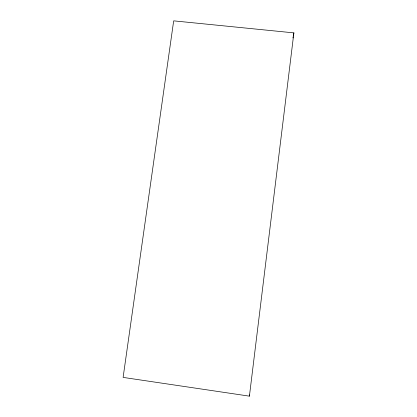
<?xml version="1.0" encoding="UTF-8"?>
<svg xmlns="http://www.w3.org/2000/svg" width="417" height="417" viewBox="0 0 417 417"><rect width="100%" height="100%" fill="white"/><g stroke="black" fill="none" stroke-linecap="round" stroke-linejoin="round"><path stroke-width="0.63" d="M249.413 396.15L293.886 32.88L173.675 20.85L123.114 377.401L249.413 396.15L249.402 394.857M292.906 37.952L293.151 36.686M293.396 35.419L293.886 32.88"/></g></svg>
